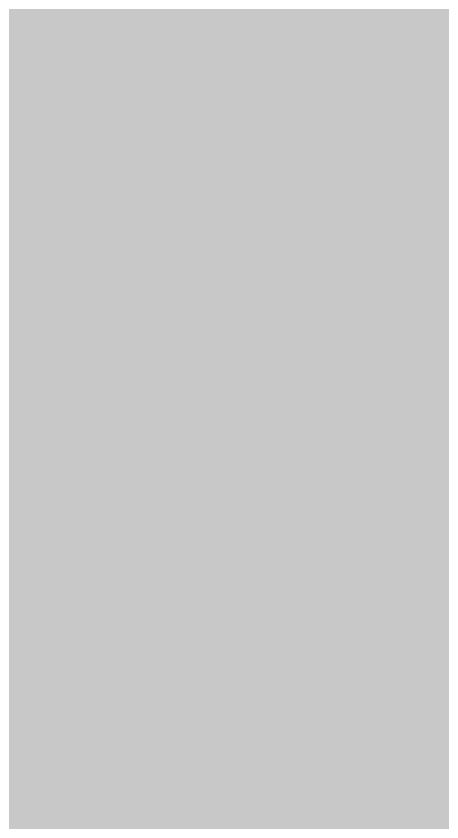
# Model space of a CAD drawing. Extents: x 0 to 196, y 0 to 139.
# Drawn here: x 107.607 to 108.1, y 70.85 to 71.784 of the extents above; entities that cross this region are included whole.
import ezdxf
from ezdxf.enums import TextEntityAlignment as Align

# ---------------------------------------------------------------- set-up
doc = ezdxf.new("R2010")
doc.units = 0
doc.layers.get('0').update_dxf_attribs({"linetype": 'CONTINUOUS'})
for name, color, linetype in [('BOUND', 85, 'CONTINUOUS'), ('COND', 80, 'CONTINUOUS'), ('COND2', 2, 'CONTINUOUS'), ('SOLDER_MASK', 85, 'CONTINUOUS'), ('TEXT', 142, 'CONTINUOUS')]:
    doc.layers.add(name, color=color, linetype=linetype)

# ---------------------------------------------------------------- blocks, each defined once
blk = doc.blocks.new('C228_H152')
at = {"layer": 'COND'}
blk.add_hatch(color=256, dxfattribs=at).paths.add_polyline_path([(1.14, 0, 1), (-1.14, 0, 1)], flags=0)
at = {"layer": 'COND2'}
blk.add_hatch(color=256, dxfattribs=at).paths.add_polyline_path([(1.14, 0, 1), (-1.14, 0, 1)], flags=0)
at = {"layer": 'SOLDER_MASK'}
blk.add_hatch(color=256, dxfattribs=at).paths.add_polyline_path([(1.14, 0, 1), (-1.14, 0, 1)], flags=0)
blk = doc.blocks.new('PLC_UJCHPLG5MSMTTR')
at = {"layer": 'BOUND'}
blk.add_solid([(-7.5, -8.3), (8.5, -8.3), (-7.5, 1.55), (8.5, 1.55)], dxfattribs=at)
at = {"layer": 'COND'}
blk.add_blockref('C228_H152', (-5.075, -0.9), dxfattribs=at)

msp = doc.modelspace()

# ---------------------------------------------------------------- hatches: boundary and pattern name
at = {"layer": 'COND'}
msp.add_hatch(color=256, dxfattribs=at).paths.add_polyline_path([(82.0912, 81.28, -1), (82.4088, 81.28), (82.4088, 72.1208), (83.2508, 71.2788), (114.7301, 71.2788), (114.8912, 71.4399), (114.8912, 73.66, -1), (115.2088, 73.66), (115.2088, 71.3741, -0.198848), (115.1623, 71.2618), (114.9082, 71.0077, -0.198848), (114.7959, 70.9612), (83.185, 70.9612, -0.198848), (83.0727, 71.0077), (82.1377, 71.9427, -0.198848), (82.0912, 72.055)], flags=0)

# ---------------------------------------------------------------- block references
msp.add_blockref('PLC_UJCHPLG5MSMTTR', (113.03, 73.66))

# ---------------------------------------------------------------- texts
at = {"layer": 'TEXT'}
msp.add_text('MH4', height=2.032, dxfattribs=at).set_placement((107.955, 69.16), align=Align.CENTER)

doc.saveas('drawing.dxf')
